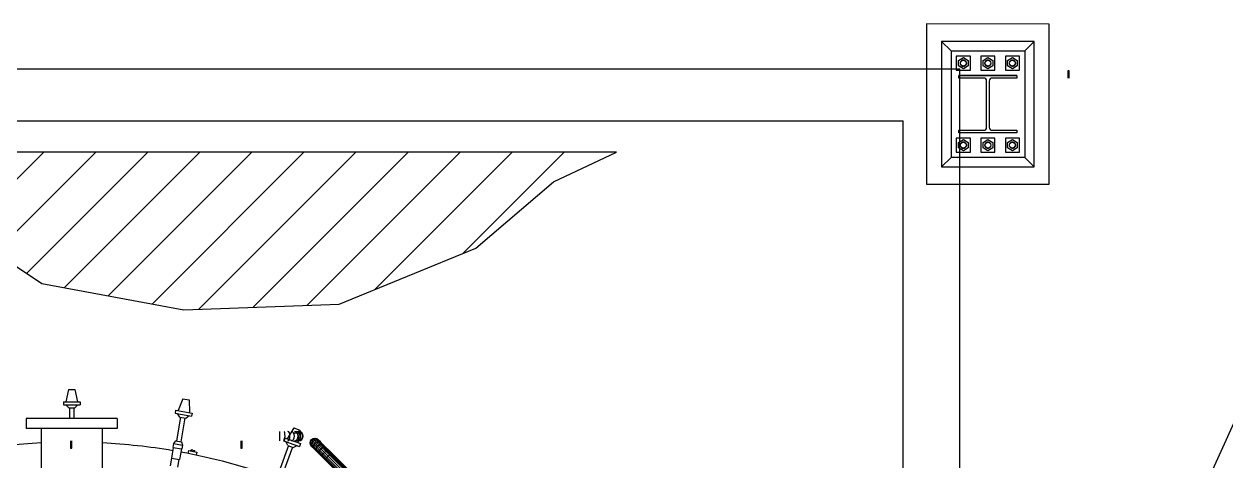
# Model space of a CAD drawing. Header units: metres. Extents: x 0 to 63075, y 0 to 44550.
# Drawn here: x 58355 to 59312, y 42114 to 42462 of the extents above; entities that cross this region are included whole.
import ezdxf

# ---------------------------------------------------------------- set-up
doc = ezdxf.new("R2010")
doc.units = ezdxf.units.M
doc.header["$LTSCALE"] = 75
for name, color, linetype in [('GSB', 7, 'Continuous'), ('ML6', 1, 'Continuous'), ('SDM', 7, 'Continuous'), ('SL1', 8, 'Continuous')]:
    doc.layers.add(name, color=color, linetype=linetype)
doc.styles.add('ROMANS', font='ROMANS.SHX')
doc.dimstyles.new('75___1-75', dxfattribs={"dimscale": 75, "dimtxt": 2.5, "dimasz": 2, "dimexe": 1.5, "dimexo": 1, "dimgap": 0.5, "dimtad": 1, "dimdec": 0, "dimzin": 12, "dimtxsty": 'ROMANS', "dimcen": 0, "dimclrd": 256, "dimclre": 256, "dimclrt": 3, "dimazin": 3, "dimtfac": 1, "dimtdec": 0, "dimtmove": 0, "dimatfit": 0, "dimfxl": 1, "dimlwd": -1, "dimlwe": -1, "dimarcsym": 0})

# ---------------------------------------------------------------- blocks, each defined once
blk = doc.blocks.new('A$C6bae614f')
at = {"layer": 'SL1'}
h = blk.add_hatch(dxfattribs=at)
h.set_pattern_fill('_USER', color=256, scale=195, angle=44.99813, style=0, pattern_type=0)
h.set_pattern_definition([(44.99813, (346235.7, -3607.55), (-137.8813, 137.89033), [])])
h.paths.add_polyline_path([(405901.2, 56898.2), (401513.3, 56898.3), (402279.4, 56587.7), (402855.4, 56201.3), (403609, 56062.2), (404432.8, 56092.1), (405157.1, 56389.7), (405568.8, 56741.9)])
for p, q in [((407545.5, 57578.2), (407545.5, 56728.2)), ((408195.5, 57578.1), (407545.5, 57578.2)), ((408195.5, 56728.1), (408195.5, 57578.1)), ((408115.5, 57485.6), (407625.5, 57485.7)), ((407675.5, 57435.7), (407625.5, 57485.7)), ((407625.5, 57485.7), (407625.5, 56820.7)), ((408115.5, 57485.6), (408065.5, 57435.6)), ((408115.5, 56820.6), (408115.5, 57485.6)), ((407675.5, 57435.7), (407675.5, 56870.7)), ((407675.5, 57435.7), (408065.5, 57435.6)), ((407703, 57408.2), (407703, 57333.2)), ((407778, 57408.1), (407703, 57408.2)), ((407715.1, 57385.3), (407740.5, 57400)), ((407740.5, 57400), (407766, 57385.3)), ((407778, 57333.1), (407778, 57408.1)), ((407833, 57408.1), (407833, 57333.1)), ((407908, 57408.1), (407833, 57408.1)), ((407845.1, 57385.3), (407870.5, 57400)), ((407870.5, 57400), (407896, 57385.3)), ((407908, 57333.1), (407908, 57408.1)), ((407963, 57408.1), (407963, 57333.1)), ((408038, 57408.1), (407963, 57408.1)), ((407975.1, 57385.3), (408000.5, 57400)), ((408000.5, 57400), (408026, 57385.3)), ((408038, 57333.1), (408038, 57408.1)), ((408065.5, 57435.6), (408065.5, 56870.6)), ((387952.8, 57339.8), (407722, 57339.8)), ((407715.1, 57356), (407715.1, 57385.3)), ((407740.5, 57341.3), (407715.1, 57356)), ((407722, 50903.2), (407722, 57339.8)), ((407725.5, 57377.9), (407723.9, 57370.6)), ((407723.9, 57370.6), (407725.5, 57363.4)), ((407730.1, 57383.7), (407725.5, 57377.9)), ((407725.5, 57363.4), (407730.1, 57357.6)), ((407736.8, 57386.9), (407730.1, 57383.7)), ((407730.1, 57357.6), (407736.8, 57354.4)), ((407744.2, 57386.9), (407736.8, 57386.9)), ((407736.8, 57354.4), (407744.2, 57354.4)), ((407766, 57356), (407740.5, 57341.3)), ((407750.9, 57383.7), (407744.2, 57386.9)), ((407744.2, 57354.4), (407750.9, 57357.6)), ((407755.5, 57377.9), (407750.9, 57383.7)), ((407750.9, 57357.6), (407755.5, 57363.4)), ((407757.2, 57370.6), (407755.5, 57377.9)), ((407755.5, 57363.4), (407757.2, 57370.6)), ((407766, 57385.3), (407766, 57356)), ((407845.1, 57356), (407845.1, 57385.3)), ((407870.5, 57341.3), (407845.1, 57356)), ((407855.5, 57377.9), (407853.9, 57370.6)), ((407853.9, 57370.6), (407855.5, 57363.4)), ((407860.1, 57383.7), (407855.5, 57377.9)), ((407855.5, 57363.4), (407860.1, 57357.6)), ((407866.8, 57386.9), (407860.1, 57383.7)), ((407860.1, 57357.6), (407866.8, 57354.4)), ((407874.2, 57386.9), (407866.8, 57386.9)), ((407866.8, 57354.4), (407874.2, 57354.4)), ((407896, 57356), (407870.5, 57341.3)), ((407880.9, 57383.7), (407874.2, 57386.9)), ((407874.2, 57354.4), (407880.9, 57357.6)), ((407885.5, 57377.9), (407880.9, 57383.7)), ((407880.9, 57357.6), (407885.5, 57363.4)), ((407887.2, 57370.6), (407885.5, 57377.9)), ((407885.5, 57363.4), (407887.2, 57370.6)), ((407896, 57385.3), (407896, 57356)), ((407975.1, 57356), (407975.1, 57385.3)), ((408000.5, 57341.3), (407975.1, 57356)), ((407985.5, 57377.9), (407983.9, 57370.6)), ((407983.9, 57370.6), (407985.5, 57363.4)), ((407990.1, 57383.7), (407985.5, 57377.9)), ((407985.5, 57363.4), (407990.1, 57357.6)), ((407996.8, 57386.9), (407990.1, 57383.7)), ((407990.1, 57357.6), (407996.8, 57354.4)), ((408004.2, 57386.9), (407996.8, 57386.9)), ((407996.8, 57354.4), (408004.2, 57354.4)), ((408026, 57356), (408000.5, 57341.3)), ((408010.9, 57383.7), (408004.2, 57386.9)), ((408004.2, 57354.4), (408010.9, 57357.6)), ((408015.5, 57377.9), (408010.9, 57383.7)), ((408010.9, 57357.6), (408015.5, 57363.4)), ((408017.2, 57370.6), (408015.5, 57377.9)), ((408015.5, 57363.4), (408017.2, 57370.6)), ((408026, 57385.3), (408026, 57356)), ((407703, 57333.2), (407778, 57333.1)), ((407716.5, 57304.7), (408024.5, 57304.6)), ((408024.5, 57304.6), (407716.5, 57304.7)), ((407716.5, 57291.1), (407716.5, 57304.7)), ((407848, 57291.5), (407716.5, 57291.6)), ((407849, 57291.5), (407716.5, 57291.6)), ((407833, 57333.1), (407908, 57333.1)), ((407849, 57291.5), (407849.5, 57291)), ((407864, 57030.7), (407864, 57275.5)), ((407877.1, 57275.5), (407877.1, 57030.7)), ((407892.1, 57291.5), (407891.6, 57291)), ((408024.5, 57291.5), (407892.1, 57291.5)), ((408024.5, 57291.5), (407893.1, 57291.5)), ((407963, 57333.1), (408038, 57333.1)), ((408024.5, 57304.6), (408024.5, 57291)), ((408300.5, 57330.1), (408294.2, 57330.1)), ((408294.2, 57330.1), (408294.2, 57291)), ((408300.5, 57291), (408300.5, 57330.1)), ((388233.8, 57064.3), (407422, 57064.3)), ((407422, 50903.2), (407422, 57064.3)), ((407703, 56973.2), (407703, 56898.2)), ((407778, 56973.1), (407703, 56973.2)), ((407715.1, 56950.3), (407740.5, 56965)), ((407716.5, 57014.8), (407848, 57014.7)), ((407716.5, 57001.7), (407716.5, 57014.8)), ((408024.5, 57001.6), (407716.5, 57001.7)), ((407740.5, 56965), (407765.9, 56950.3)), ((407778, 56898.1), (407778, 56973.1)), ((407833, 56973.1), (407833, 56898.1)), ((407908, 56973.1), (407833, 56973.1)), ((407845.1, 56950.3), (407870.5, 56965)), ((407870.5, 56965), (407895.9, 56950.3)), ((407893.1, 57014.7), (408024.5, 57014.7)), ((407908, 56898.1), (407908, 56973.1)), ((407963, 56973.1), (407963, 56898.1)), ((408038, 56973.1), (407963, 56973.1)), ((407975.1, 56950.3), (408000.5, 56965)), ((408000.5, 56965), (408025.9, 56950.3)), ((408024.5, 57014.7), (408024.5, 57001.6)), ((408038, 56898.1), (408038, 56973.1)), ((407703, 56898.2), (407778, 56898.1)), ((407715.1, 56921), (407715.1, 56950.3)), ((407740.5, 56906.3), (407715.1, 56921)), ((407725.5, 56942.9), (407723.8, 56935.6)), ((407723.8, 56935.6), (407725.5, 56928.4)), ((407730.1, 56948.7), (407725.5, 56942.9)), ((407725.5, 56928.4), (407730.1, 56922.6)), ((407736.8, 56951.9), (407730.1, 56948.7)), ((407730.1, 56922.6), (407736.8, 56919.4)), ((407744.2, 56951.9), (407736.8, 56951.9)), ((407736.8, 56919.4), (407744.2, 56919.4)), ((407765.9, 56921), (407740.5, 56906.3)), ((407750.9, 56948.7), (407744.2, 56951.9)), ((407744.2, 56919.4), (407750.9, 56922.6)), ((407755.5, 56942.9), (407750.9, 56948.7)), ((407750.9, 56922.6), (407755.5, 56928.4)), ((407757.2, 56935.6), (407755.5, 56942.9)), ((407755.5, 56928.4), (407757.2, 56935.6)), ((407765.9, 56950.3), (407765.9, 56921)), ((407833, 56898.1), (407908, 56898.1)), ((407845.1, 56921), (407845.1, 56950.3)), ((407870.5, 56906.3), (407845.1, 56921)), ((407855.5, 56942.9), (407853.8, 56935.6)), ((407853.8, 56935.6), (407855.5, 56928.4)), ((407860.1, 56948.7), (407855.5, 56942.9)), ((407855.5, 56928.4), (407860.1, 56922.6)), ((407866.8, 56951.9), (407860.1, 56948.7)), ((407860.1, 56922.6), (407866.8, 56919.4)), ((407874.2, 56951.9), (407866.8, 56951.9)), ((407866.8, 56919.4), (407874.2, 56919.4)), ((407895.9, 56921), (407870.5, 56906.3)), ((407880.9, 56948.7), (407874.2, 56951.9)), ((407874.2, 56919.4), (407880.9, 56922.6)), ((407885.5, 56942.9), (407880.9, 56948.7)), ((407880.9, 56922.6), (407885.5, 56928.4)), ((407887.2, 56935.6), (407885.5, 56942.9)), ((407885.5, 56928.4), (407887.2, 56935.6)), ((407895.9, 56950.3), (407895.9, 56921)), ((407963, 56898.1), (408038, 56898.1)), ((407975.1, 56921), (407975.1, 56950.3)), ((408000.5, 56906.3), (407975.1, 56921)), ((407985.5, 56942.9), (407983.8, 56935.6)), ((407983.8, 56935.6), (407985.5, 56928.4)), ((407990.1, 56948.7), (407985.5, 56942.9)), ((407985.5, 56928.4), (407990.1, 56922.6)), ((407996.8, 56951.9), (407990.1, 56948.7)), ((407990.1, 56922.6), (407996.8, 56919.4)), ((408004.2, 56951.9), (407996.8, 56951.9)), ((407996.8, 56919.4), (408004.2, 56919.4)), ((408025.9, 56921), (408000.5, 56906.3)), ((408010.9, 56948.7), (408004.2, 56951.9)), ((408004.2, 56919.4), (408010.9, 56922.6)), ((408015.5, 56942.9), (408010.9, 56948.7)), ((408010.9, 56922.6), (408015.5, 56928.4)), ((408017.2, 56935.6), (408015.5, 56942.9)), ((408015.5, 56928.4), (408017.2, 56935.6)), ((408025.9, 56950.3), (408025.9, 56921)), ((407675.5, 56870.7), (407625.5, 56820.7)), ((408065.5, 56870.6), (407675.5, 56870.7)), ((408115.5, 56820.6), (408065.5, 56870.6)), ((407625.5, 56820.7), (408115.5, 56820.6)), ((407545.5, 56728.2), (408195.5, 56728.1)), ((402997.8, 55640.4), (402983.9, 55574.5)), ((402997.8, 55640.4), (403031.4, 55640.4)), ((403031.4, 55640.4), (403045.3, 55574.5)), ((402970.2, 55574.5), (403059.1, 55574.5)), ((402970.2, 55574.5), (402970.2, 55558.6)), ((402970.2, 55558.6), (403059.1, 55558.6)), ((402999.1, 55542.7), (402983.2, 55558.6)), ((403030.2, 55542.7), (403046.1, 55558.6)), ((403059.1, 55574.5), (403059.1, 55558.6)), ((403603.6, 55590.3), (403578.5, 55527.8)), ((403603.6, 55590.3), (403636.7, 55584.5)), ((403636.7, 55584.5), (403638.9, 55517.1)), ((402999.1, 55542.7), (403030.2, 55542.7)), ((403003.1, 55542.7), (403003.1, 55485.7)), ((403026.2, 55542.7), (403026.2, 55485.7)), ((403564.9, 55530.2), (403562.2, 55514.6)), ((403562.2, 55514.6), (403649.7, 55499.2)), ((403564.9, 55530.2), (403652.5, 55514.7)), ((403591.8, 55493.2), (403569.5, 55367)), ((403587.9, 55493.9), (403575, 55512.3)), ((403587.9, 55493.9), (403618.5, 55488.5)), ((403614.6, 55489.2), (403592.3, 55363)), ((403618.5, 55488.5), (403636.9, 55501.4)), ((403652.5, 55514.7), (403649.7, 55499.2)), ((403256.1, 55485.7), (402773.1, 55485.7)), ((402773.1, 55485.7), (402773.1, 55432.3)), ((403256.1, 55432.3), (402773.1, 55432.3)), ((402852.6, 55432.3), (402852.6, 55150.9)), ((403176.6, 55432.3), (403176.6, 55150.9)), ((403256.1, 55485.7), (403256.1, 55432.3)), ((404191.5, 55435.8), (404155.9, 55378.6)), ((404191.5, 55435.8), (404223.1, 55424.3)), ((404223.1, 55424.3), (404213.5, 55357.6)), ((403008.3, 55367.9), (403008.3, 55328.8)), ((403014.6, 55328.8), (403014.6, 55367.9)), ((403564.8, 55367.8), (403554.5, 55352.7)), ((403564.8, 55367.8), (403597, 55362.1)), ((403597, 55362.1), (403601.5, 55344.4)), ((403911.1, 55367.9), (403911.1, 55328.8)), ((403917.4, 55328.8), (403917.4, 55367.9)), ((404117.4, 55367.9), (404117.4, 55416.7)), ((404142.9, 55383.3), (404137.5, 55368.4)), ((404137.5, 55368.4), (404221.1, 55338)), ((404141.8, 55414.8), (404139.7, 55416.7)), ((404139.7, 55367.9), (404141.8, 55369.7)), ((404143.5, 55409.5), (404141.8, 55414.8)), ((404141.8, 55369.7), (404143.5, 55375)), ((404142.9, 55383.3), (404226.5, 55352.9)), ((404144.7, 55401.6), (404143.5, 55409.5)), ((404143.5, 55375), (404144.7, 55382.9)), ((404145.1, 55392.3), (404144.7, 55401.6)), ((404144.7, 55382.9), (404145.1, 55392.3)), ((404159.2, 55343.6), (404149.7, 55364)), ((404164.9, 55414.8), (404160.8, 55416.7)), ((404160.8, 55367.9), (404164.9, 55369.7)), ((404168.3, 55409.5), (404164.9, 55414.8)), ((404164.9, 55369.7), (404168.3, 55375)), ((404170.6, 55401.6), (404168.3, 55409.5)), ((404168.3, 55375), (404170.6, 55382.9)), ((404171.4, 55392.3), (404170.6, 55401.6)), ((404170.6, 55382.9), (404171.4, 55392.3)), ((404185.6, 55414.8), (404179.8, 55416.7)), ((404179.8, 55367.9), (404185.6, 55369.7)), ((404190.5, 55409.5), (404185.6, 55414.8)), ((404185.6, 55369.7), (404190.5, 55375)), ((404190.5, 55409.5), (404209.1, 55409.5)), ((404193.8, 55401.6), (404190.5, 55409.5)), ((404190.5, 55375), (404193.8, 55382.9)), ((404195, 55392.3), (404193.8, 55401.6)), ((404193.8, 55382.9), (404195, 55392.3)), ((404202.9, 55414.8), (404195.6, 55416.7)), ((404195.6, 55367.9), (404202.9, 55369.7)), ((404209.1, 55409.5), (404202.9, 55414.8)), ((404202.9, 55369.7), (404209.1, 55375)), ((404215.9, 55414.8), (404207.5, 55416.7)), ((404207.5, 55367.9), (404215.9, 55369.7)), ((404209.1, 55409.5), (404234.7, 55409.5)), ((404213.2, 55401.6), (404209.1, 55409.5)), ((404209.1, 55375), (404213.2, 55382.9)), ((404214.7, 55392.3), (404213.2, 55401.6)), ((404213.2, 55382.9), (404214.7, 55392.3)), ((404224, 55414.8), (404214.9, 55416.7)), ((404214.9, 55367.9), (404224, 55369.7)), ((404223.1, 55409.5), (404215.9, 55414.8)), ((404215.9, 55369.7), (404223.1, 55375)), ((404226.8, 55414.8), (404217.4, 55416.7)), ((404217.4, 55367.9), (404226.8, 55369.7)), ((404227.8, 55401.6), (404223.1, 55409.5)), ((404223.1, 55375), (404227.8, 55382.9)), ((404231.7, 55409.5), (404224, 55414.8)), ((404224, 55369.7), (404231.7, 55375)), ((404234.7, 55409.5), (404226.8, 55414.8)), ((404226.8, 55369.7), (404234.7, 55375)), ((404229.5, 55392.3), (404227.8, 55401.6)), ((404227.8, 55382.9), (404229.5, 55392.3)), ((404236.9, 55401.6), (404231.7, 55409.5)), ((404231.7, 55375), (404236.9, 55382.9)), ((404240, 55401.6), (404234.7, 55409.5)), ((404234.7, 55375), (404240, 55382.9)), ((404238.7, 55392.3), (404236.9, 55401.6)), ((404236.9, 55382.9), (404238.7, 55392.3)), ((404241.8, 55392.3), (404240, 55401.6)), ((404240, 55382.9), (404241.8, 55392.3)), ((404278.4, 55356.9), (404280.2, 55366.2)), ((404280.2, 55366.2), (404285.5, 55374.2)), ((404282.4, 55364.1), (404280.2, 55366.2)), ((404280.5, 55354.8), (404282.4, 55364.1)), ((404282.4, 55364.1), (404287.7, 55372)), ((404299.1, 55347.3), (404282.4, 55364.1)), ((404285.5, 55374.2), (404293.4, 55379.4)), ((404287.7, 55372), (404285.5, 55374.2)), ((404287.7, 55372), (404295.6, 55377.3)), ((404287.7, 55372), (404318.6, 55341)), ((404288.8, 55357.7), (404294.2, 55365.4)), ((404293.4, 55379.4), (404302.8, 55381.3)), ((404293.4, 55379.4), (404302, 55370.9)), ((404294.2, 55365.4), (404302, 55370.9)), ((404295.6, 55377.3), (404304.9, 55379.2)), ((404302, 55370.9), (404311, 55373.1)), ((404302, 55370.9), (404312.3, 55360.5)), ((404302.8, 55381.3), (404312.1, 55379.4)), ((404304.9, 55379.2), (404302.8, 55381.3)), ((404304.9, 55379.2), (404314.1, 55377.5)), ((404304.9, 55379.2), (404311, 55373.1)), ((404311, 55373.1), (404319.8, 55371.8)), ((404311, 55373.1), (404320.9, 55363.2)), ((404312.1, 55379.4), (404320, 55374.2)), ((404312.1, 55379.4), (404319.8, 55371.8)), ((404312.3, 55360.5), (404320.9, 55363.2)), ((404314.1, 55377.5), (404321.8, 55372.4)), ((404319.8, 55371.8), (404327, 55367.2)), ((404319.8, 55371.8), (404329, 55362.6)), ((404321.8, 55372.4), (404320, 55374.2)), ((404320.9, 55363.2), (404367.2, 55316.8)), ((404320.9, 55363.2), (404329, 55362.6)), ((404321.8, 55372.4), (404327, 55367.2)), ((404327, 55367.2), (404335.5, 55358.7)), ((404329, 55362.6), (404355.9, 55335.7)), ((404329, 55362.6), (404335.5, 55358.7)), ((403008.3, 55328.8), (403014.6, 55328.8)), ((403552.8, 55332.4), (403542.9, 55276.4)), ((403554.5, 55352.7), (403551, 55332.7)), ((403551, 55332.7), (403598, 55324.4)), ((403554.5, 55352.7), (403601.5, 55344.4)), ((403596.2, 55324.8), (403586.3, 55268.7)), ((403601.5, 55344.4), (403598, 55324.4)), ((403634.1, 55316.2), (403630.8, 55300.7)), ((403634.1, 55316.2), (403677.1, 55307.1)), ((403646.2, 55313.6), (403647.5, 55320.4)), ((403647.5, 55320.4), (403666.5, 55316.4)), ((403657, 55318.5), (403647.5, 55320.4)), ((403657, 55318.5), (403666.5, 55316.4)), ((403665, 55309.7), (403666.5, 55316.4)), ((403677.1, 55307.1), (403673.9, 55291.9)), ((403911.1, 55328.8), (403917.4, 55328.8)), ((404163, 55342.2), (404119.1, 55221.8)), ((404184.7, 55334.3), (404140.9, 55213.9)), ((404159.2, 55343.6), (404188.4, 55332.9)), ((404188.4, 55332.9), (404208.8, 55342.5)), ((404226.5, 55352.9), (404221.1, 55338)), ((404280.2, 55347.6), (404278.4, 55356.9)), ((404280.5, 55354.8), (404278.4, 55356.9)), ((404285.5, 55339.7), (404280.2, 55347.6)), ((404282.2, 55345.6), (404280.2, 55347.6)), ((404282.2, 55345.6), (404280.5, 55354.8)), ((404280.5, 55354.8), (404296.5, 55338.8)), ((404287.3, 55337.9), (404282.2, 55345.6)), ((404282.2, 55345.6), (404297.1, 55330.7)), ((404285.5, 55339.7), (404312.1, 55313)), ((404286.6, 55348.7), (404288.8, 55357.7)), ((404287.9, 55339.9), (404286.6, 55348.7)), ((404292.5, 55332.7), (404287.9, 55339.9)), ((404296.5, 55338.8), (404299.1, 55347.3)), ((404296.5, 55338.8), (404361.3, 55274)), ((404297.1, 55330.7), (404296.5, 55338.8)), ((404297.1, 55330.7), (404340.3, 55287.5)), ((404300.9, 55324.2), (404297.1, 55330.7)), ((404299.1, 55347.3), (404304.7, 55355)), ((404312.9, 55333.6), (404299.1, 55347.3)), ((404304.7, 55355), (404312.3, 55360.5)), ((404309.3, 55318.5), (404309.6, 55325.7)), ((404312.1, 55313), (404309.3, 55318.5)), ((404309.6, 55325.7), (404312.9, 55333.6)), ((404312.1, 55313), (404325.6, 55299.6)), ((404312.3, 55360.5), (404380.1, 55292.8)), ((404312.9, 55333.6), (404318.6, 55341)), ((404329.3, 55317.2), (404312.9, 55333.6)), ((404318.6, 55341), (404326.1, 55346.8)), ((404318.6, 55341), (404335.3, 55324.4)), ((404324, 55303.8), (404325.3, 55310)), ((404325.6, 55299.6), (404324, 55303.8)), ((404325.3, 55310), (404329.3, 55317.2)), ((404325.6, 55299.6), (404340.5, 55284.7)), ((404326.1, 55346.8), (404334, 55350.1)), ((404329.3, 55317.2), (404335.3, 55324.4)), ((404366.9, 55279.6), (404329.3, 55317.2)), ((404334, 55350.1), (404341.2, 55350.3)), ((404335.3, 55324.4), (404342.5, 55330.4)), ((404335.3, 55324.4), (404353.9, 55305.8)), ((404335.5, 55358.7), (404360.1, 55334.1)), ((404341.2, 55350.3), (404346.7, 55347.5)), ((404342.5, 55330.4), (404349.7, 55334.4)), ((404342.8, 55292.4), (404347.6, 55298.9)), ((404347.6, 55298.9), (404353.9, 55305.8)), ((404349.7, 55334.4), (404355.9, 55335.7)), ((404353.9, 55305.8), (404360.8, 55312.1)), ((404353.9, 55305.8), (404373.5, 55286.2)), ((404355.9, 55335.7), (404360.1, 55334.1)), ((404355.9, 55335.7), (406178.7, 53512.8)), ((404375, 55319.2), (404360.1, 55334.1)), ((404360.8, 55312.1), (404367.2, 55316.8)), ((404367.2, 55316.8), (404372.2, 55319.3)), ((404367.2, 55316.8), (406177.4, 53506.6)), ((404372.2, 55319.3), (404375, 55319.2)), ((404375, 55319.2), (404390.7, 55303.4)), ((404380.1, 55292.8), (404385.7, 55298.4)), ((404385.7, 55298.4), (404390.7, 55303.4)), ((404390.7, 55303.4), (406210.1, 53483.9)), ((403538.7, 55235.5), (403545.7, 55275.9)), ((403542.9, 55276.4), (403586.3, 55268.7)), ((403576.3, 55228.8), (403583.5, 55269.2)), ((404340.3, 55287.5), (404342.8, 55292.4)), ((404340.5, 55284.7), (404340.3, 55287.5)), ((404340.3, 55287.5), (404357.5, 55270.3)), ((404340.5, 55284.7), (406111.9, 53513.1)), ((404356.2, 55268.9), (404357.5, 55270.3)), ((404357.5, 55270.3), (404366.9, 55279.6)), ((406130.4, 53497.2), (404357.5, 55270.3)), ((404361.3, 55274), (406117, 53518.2)), ((404366.9, 55279.6), (404373.5, 55286.2)), ((406141.9, 53504.5), (404366.9, 55279.6)), ((404373.5, 55286.2), (404380.1, 55292.8)), ((404373.5, 55286.2), (406129.2, 53530.4)), ((406155.1, 53517.7), (404380.1, 55292.8))]:
    blk.add_line(p, q, dxfattribs=at)
blk.add_lwpolyline([(405901.2, 56898.2), (401513.3, 56898.3), (402279.4, 56587.7), (402855.4, 56201.3), (403609, 56062.2), (404432.8, 56092.1), (405157.1, 56389.7), (405568.8, 56741.9)], close=True, dxfattribs=at)
for centre in [(407740.5, 57370.6), (407870.5, 57370.6), (408000.5, 57370.6), (407740.5, 56935.6), (407870.5, 56935.6), (408000.5, 56935.6)]:
    blk.add_circle(centre, 16, dxfattribs=at)
for centre, radius, start, end in [((407848, 57275.5), 16, 359.99609, 89.9981), ((407848, 57275.5), 16, 75.63621, 89.99813), ((407893.1, 57275.5), 16, 89.9981, 179.99609), ((407893.1, 57275.5), 16, 89.99813, 104.36004), ((407848, 57030.7), 16, 269.9981, 359.99609), ((407893.1, 57030.7), 16, 179.99609, 269.9981), ((403014.5, 52153.3), 3207.1, 92.89349, 99.60509), ((403014.5, 52153.3), 3207.1, 80.39116, 87.10276), ((403014.5, 52153.3), 3207.1, 70.39116, 79.60509)]:
    blk.add_arc(centre, radius, start, end, dxfattribs=at)
blk = doc.blocks.new('zw$15D4')
at = {"layer": 'ML6', "xscale": 0.2502808837766805, "yscale": 0.2502808837766805, "zscale": 0.2502808837766805}
blk.add_blockref('A$C6bae614f', (-85544.7, -3177.3), dxfattribs=at)

msp = doc.modelspace()

# ---------------------------------------------------------------- block references
at = {"layer": 'GSB', "xscale": 0.6000000000000068, "yscale": 0.6000000000000068, "zscale": 0.6000000000000068}
msp.add_blockref('zw$15D4', (49200, 35721.63), dxfattribs=at)

# ---------------------------------------------------------------- leaders
at = {"layer": 'SDM'}
msp.add_leader([(57495.47, 38156.14), (59453.13, 42438.72), (62243.43, 42438.72)], dimstyle='75___1-75', override={"dimtad": 0}, dxfattribs=at)

doc.saveas('drawing.dxf')
